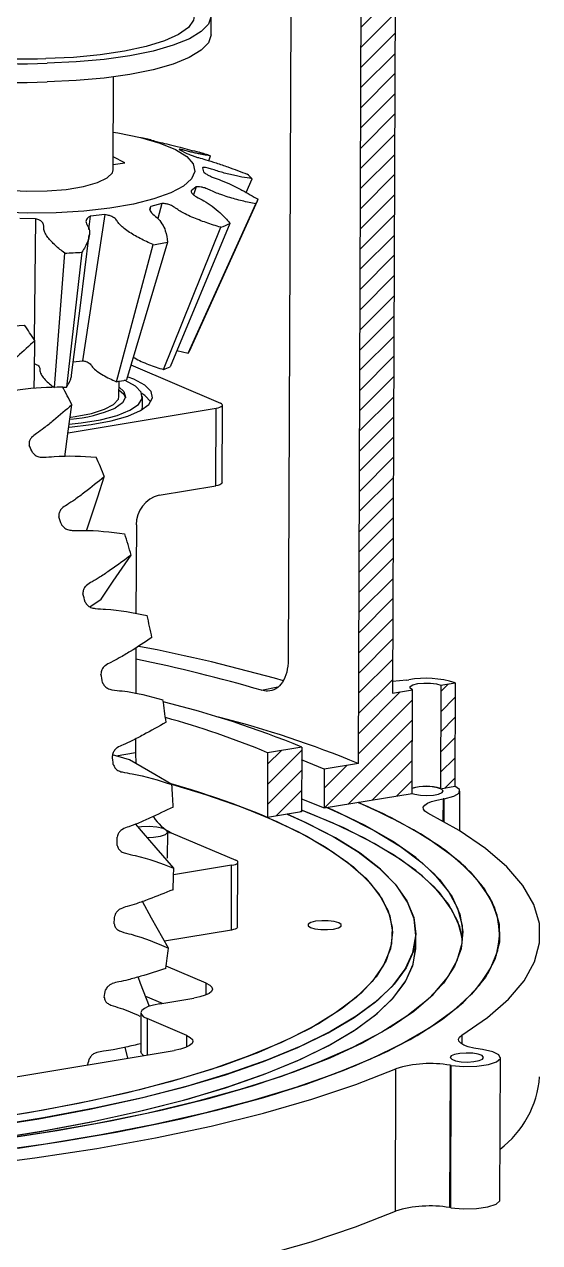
# Model space of a CAD drawing. Header units: millimetres. Extents: x -35 to 1189, y 0 to 841.
# Drawn here: x 645.6 to 760.7, y 170.5 to 442.5 of the extents above; entities that cross this region are included whole.
import ezdxf

# ---------------------------------------------------------------- set-up
doc = ezdxf.new("R2010")
doc.units = ezdxf.units.MM

# ---------------------------------------------------------------- blocks, each defined once
blk = doc.blocks.new('SW_HATCH_0')
at = {"color": 0, "linetype": 'Continuous', "lineweight": 18}
for p, q in [((138.35, 133.86), (145.98, 141.49)), ((138.34, 129.36), (145.97, 136.99)), ((138.32, 124.85), (145.95, 132.48)), ((138.3, 120.34), (145.93, 127.97)), ((138.29, 115.84), (145.91, 123.46)), ((138.27, 111.33), (145.9, 118.96)), ((138.25, 106.82), (145.88, 114.45)), ((138.23, 102.31), (145.86, 109.94)), ((138.22, 97.81), (145.84, 105.43)), ((138.2, 93.3), (145.83, 100.93)), ((138.18, 88.79), (145.81, 96.42)), ((138.16, 84.28), (145.79, 91.91)), ((138.15, 79.78), (145.78, 87.4)), ((138.13, 75.27), (145.76, 82.9)), ((138.11, 70.76), (145.74, 78.39)), ((138.1, 66.25), (145.72, 73.88)), ((138.08, 61.75), (145.71, 69.37)), ((138.06, 57.24), (145.69, 64.87)), ((138.04, 52.73), (145.67, 60.36)), ((138.03, 48.22), (145.65, 55.85)), ((138.01, 43.72), (145.64, 51.34)), ((137.99, 39.21), (145.62, 46.84)), ((137.97, 34.7), (145.6, 42.33)), ((137.96, 30.19), (145.59, 37.82)), ((137.94, 25.69), (145.57, 33.32)), ((137.92, 21.18), (145.55, 28.81)), ((137.91, 16.67), (145.53, 24.3)), ((137.89, 12.16), (145.52, 19.79)), ((137.87, 7.66), (145.5, 15.29)), ((137.85, 3.15), (145.48, 10.78)), ((137.84, -1.36), (145.46, 6.27)), ((137.82, -5.87), (145.45, 1.76)), ((137.8, -10.37), (145.43, -2.74)), ((137.78, -14.88), (145.41, -7.25)), ((137.77, -19.39), (145.4, -11.76)), ((156.15, -14.47), (157.86, -12.76)), ((137.75, -23.89), (147.09, -14.55)), ((156.13, -18.98), (159.31, -15.8)), ((137.73, -28.4), (149.81, -16.32)), ((130.15, -40.47), (149.79, -20.83)), ((156.12, -23.49), (159.29, -20.31)), ((135.54, -39.58), (149.78, -25.34)), ((156.1, -28), (159.28, -24.82)), ((117.44, -35.22), (125.07, -27.59)), ((117.46, -30.71), (120.55, -27.63)), ((140.92, -38.68), (149.76, -29.85)), ((156.08, -32.5), (159.26, -29.33)), ((117.42, -39.73), (125.05, -32.1)), ((130.1, -36.03), (135.16, -30.98)), ((146.31, -37.79), (149.74, -34.35)), ((157.08, -36), (159.24, -33.83)), ((119.38, -42.26), (125.04, -36.61)), ((124.77, -41.37), (125.02, -41.12))]:
    blk.add_line(p, q, dxfattribs=at)

msp = doc.modelspace()

# ---------------------------------------------------------------- linework, layer by layer
at = {"color": 7, "linetype": 'Continuous', "lineweight": 25}
for p, q in [((728.55, 482.65), (727.83, 293.18)), ((720.17, 277.47), (720.94, 478.78)), ((687.27, 440.16), (687.28, 444.33)), ((705.07, 445.37), (704.51, 300.65)), ((665.4, 409.99), (665.48, 430.75)), ((673.79, 416.68), (671.75, 417.18)), ((680.17, 414.51), (681.83, 413.68)), ((668.02, 411.6), (665.41, 412.9)), ((665.41, 411.23), (668.02, 411.6)), ((686.81, 412.05), (687.16, 413.12)), ((685.35, 410.46), (685.62, 409.53)), ((695.14, 404.93), (696.45, 408.03)), ((683.97, 406.22), (682.8, 405.35)), ((683.97, 406.22), (683.38, 404.4)), ((676.26, 402.52), (673.85, 401.85)), ((676.26, 402.52), (675.37, 399.14)), ((682.43, 369.53), (697.63, 403.06)), ((663.57, 400), (658.58, 367.39)), ((663.57, 400), (660.34, 399.66)), ((673.64, 400.96), (673.85, 401.85)), ((682.17, 369.06), (697.26, 402.39)), ((648.07, 399.1), (644.58, 399.14)), ((648.07, 399.1), (647.79, 372.11)), ((659.97, 396.69), (660.34, 399.66)), ((676.69, 365.41), (689.44, 397.18)), ((691.48, 398.06), (678.12, 366.03)), ((666.13, 362.7), (674.35, 393.3)), ((677.55, 393.87), (668.37, 363.1)), ((652.3, 361.38), (654.6, 391.42)), ((658.41, 391.59), (654.97, 361.51)), ((656.51, 367.17), (658.58, 367.39)), ((658.58, 367.39), (658.61, 367.39)), ((679.63, 369.66), (682.17, 369.06)), ((669.37, 366.44), (689.35, 357.91)), ((666.71, 359.4), (666.72, 362.8)), ((670.02, 363.27), (668.8, 363.75)), ((671.95, 357.07), (671.96, 359.38)), ((655.33, 351.31), (688.42, 356.81)), ((688.35, 339.47), (688.42, 356.81)), ((689.75, 340.14), (689.81, 357.48)), ((675.68, 337.36), (688.35, 339.47)), ((670.59, 330.74), (670.51, 310.91)), ((660.2, 312.45), (662.7, 314.19)), ((670.48, 303.29), (670.44, 293.02)), ((698.56, 293.82), (702.19, 294.61)), ((730.9, 296.07), (727.83, 295.76)), ((727.83, 293.18), (732.26, 293.92)), ((730.9, 296.07), (731.42, 296.16)), ((732.17, 270.8), (732.26, 293.92)), ((738.6, 294.97), (738.51, 271.85)), ((738.6, 294.97), (741.77, 295.5)), ((741.77, 295.5), (741.68, 272.38)), ((670.4, 282.96), (670.39, 279.9)), ((707.51, 281.14), (699.91, 279.88)), ((707.51, 281.14), (707.46, 266.69)), ((669.06, 278.32), (665.29, 279.4)), ((666.06, 279.18), (670.39, 279.9)), ((670.39, 279.9), (670.5, 277.4)), ((699.91, 279.88), (699.86, 265.43)), ((712.56, 276.21), (707.5, 278.26)), ((720.17, 277.47), (712.56, 276.21)), ((712.56, 276.21), (712.53, 267.54)), ((738.51, 271.85), (741.68, 272.38)), ((707.47, 269.59), (712.53, 267.54)), ((712.53, 267.54), (732.17, 270.8)), ((739.09, 269.57), (739.07, 264.59)), ((739.35, 269.61), (739.09, 269.57)), ((739.33, 264.44), (739.35, 269.61)), ((742.81, 262.42), (742.84, 271.3)), ((707.46, 266.69), (699.86, 265.43)), ((677.58, 256.37), (677.6, 262.15)), ((678.36, 262.02), (677.6, 261.9)), ((678.36, 262.02), (692.8, 255.86)), ((691.87, 254.75), (678.91, 252.6)), ((691.82, 240.3), (691.87, 254.75)), ((693.21, 240.97), (693.27, 255.42)), ((691.82, 240.3), (676.87, 237.81)), ((733.02, 236.56), (733.03, 239.45)), ((733.02, 236.56), (733.03, 239.45)), ((686.2, 228.42), (677.23, 232.24)), ((686.19, 225.83), (686.2, 228.42)), ((672.65, 225.52), (676.37, 223.93)), ((675.8, 223.84), (683.41, 225.1)), ((671.62, 221.82), (671.58, 213.15)), ((673.01, 220.52), (672.98, 212.42)), ((681.84, 216.75), (673.01, 220.52)), ((681.83, 214.16), (681.84, 216.75)), ((743.26, 216.79), (743.26, 214.88)), ((580.2, 197), (679.05, 213.43)), ((668.72, 211.71), (668.07, 214.11)), ((747.89, 213.6), (747.35, 213.68)), ((740.66, 210.11), (740.54, 178.32)), ((740.93, 210.07), (740.66, 210.11)), ((740.8, 178.28), (740.93, 210.07)), ((751.79, 180.01), (751.91, 211.81)), ((728.45, 177.54), (728.57, 209.33)), ((740.8, 178.28), (740.54, 178.32))]:
    msp.add_line(p, q, dxfattribs=at)
at = {"color": 7, "linetype": 'Continuous', "lineweight": 25, "flags": 128}
for points in [[(683.55, 448.86), (685.17, 447.77), (686.76, 446.06), (687.28, 444.3), (686.72, 442.55), (685.09, 440.85), (682.43, 439.25), (678.83, 437.8), (674.37, 436.52), (669.17, 435.46), (663.39, 434.65), (657.17, 434.11), (650.69, 433.85)], [(683.53, 444.34), (683.37, 443.44), (682.23, 441.79), (680.04, 440.22), (676.86, 438.78), (672.79, 437.51), (667.96, 436.46), (662.5, 435.65), (656.58, 435.11), (650.4, 434.85)], [(687.27, 440.16), (687.27, 440.14), (686.71, 438.39), (685.07, 436.69), (682.42, 435.09), (678.81, 433.63), (674.35, 432.36), (669.16, 431.3), (663.37, 430.49), (657.16, 429.95), (650.68, 429.68)], [(665.43, 418.43), (666.42, 418.27), (671.49, 417.24), (675.84, 415.99), (679.32, 414.57), (681.83, 413), (683.29, 411.35), (683.67, 409.65), (682.94, 407.97), (681.13, 406.35), (678.3, 404.85), (674.53, 403.5), (669.93, 402.35), (664.65, 401.44), (658.85, 400.79), (652.7, 400.42), (646.38, 400.34), (640.1, 400.56)], [(631.57, 407.82), (634.19, 406.83), (637.65, 406.04), (641.72, 405.5), (646.14, 405.25), (650.65, 405.3), (654.95, 405.65), (658.78, 406.28), (661.89, 407.14), (664.09, 408.19), (665.24, 409.35), (665.4, 409.99)], [(656.14, 364.19), (658.09, 379.7), (660.09, 395.49)], [(647.8, 361.17), (647.84, 364.72), (647.93, 371.9)], [(655.6, 353.21), (658.25, 353.5), (662.62, 354.23), (666.31, 355.19), (669.16, 356.34), (671.06, 357.62), (671.91, 358.99), (671.69, 360.37), (670.39, 361.72), (668.08, 362.97), (667.96, 363.02)], [(655.68, 352.58), (660.48, 353.13), (664.94, 353.96), (668.68, 355.01), (671.53, 356.25), (673.39, 357.62), (674.18, 359.07), (673.87, 360.53), (672.46, 361.95), (670.02, 363.27)], [(655.99, 354.78), (656.94, 354.91), (660.57, 355.62), (663.49, 356.54), (665.52, 357.62), (666.57, 358.8), (666.71, 359.4)], [(666.72, 361.49), (667.82, 360.49), (668.2, 359.23), (667.53, 357.98), (665.84, 356.81)], [(666.71, 360.91), (667.81, 359.91), (668.18, 359.11)], [(673.86, 358.22), (672.45, 359.64), (671.84, 360.04)], [(654.59, 345.97), (655.38, 351.66), (656.21, 357.57)], [(671.83, 356.42), (671.9, 356.67), (671.95, 357.07)], [(688.42, 356.81), (688.88, 356.9), (689.27, 357.02), (689.56, 357.16), (689.74, 357.31), (689.81, 357.46), (689.77, 357.62), (689.61, 357.77), (689.35, 357.91)], [(659.48, 329.44), (660.5, 332.53), (661.97, 337), (663.44, 341.47)], [(689.75, 340.14), (689.75, 340.12), (689.67, 339.96), (689.49, 339.82), (689.2, 339.68), (688.81, 339.56), (688.35, 339.47)], [(662.7, 314.19), (665.43, 318.17), (667.44, 321.09), (669.44, 324)], [(732.26, 293.92), (731.73, 294.29), (731.77, 294.68), (732.36, 295.04), (733.42, 295.3), (734.79, 295.44), (736.25, 295.43), (737.59, 295.26), (738.6, 294.97)], [(678.54, 272.76), (674.7, 275.01), (671.88, 276.67), (669.06, 278.32)], [(678.69, 272.81), (686, 270.58), (694.42, 267.62), (701.98, 264.5), (708.63, 261.24), (714.35, 257.86), (719.08, 254.37), (722.81, 250.79), (725.51, 247.16), (727.17, 243.49), (727.77, 239.79), (727.32, 236.1), (725.82, 232.43), (723.27, 228.81), (719.69, 225.25), (715.1, 221.78), (709.53, 218.42), (703.02, 215.18), (695.59, 212.1), (687.29, 209.17), (678.17, 206.43), (668.29, 203.89), (657.7, 201.56), (646.47, 199.46), (634.66, 197.59)], [(732.17, 270.8), (732.8, 270.6), (734.05, 270.39), (735.49, 270.32), (736.92, 270.41), (738.1, 270.64), (738.86, 270.97), (739.09, 271.35), (738.74, 271.74), (737.88, 272.06), (736.63, 272.27), (735.19, 272.33), (733.76, 272.24), (732.58, 272.02), (732.18, 271.88)], [(739.35, 269.61), (741.47, 270.15), (742.66, 270.86), (742.73, 271.64), (741.68, 272.38)], [(735.7, 266.37), (735.04, 266.8), (734.69, 267.25), (734.67, 267.71), (734.98, 268.16), (735.6, 268.59), (736.52, 268.98), (737.69, 269.31), (739.09, 269.57)], [(713.16, 267.64), (716.92, 265.97), (723.73, 262.53), (729.59, 258.96), (734.45, 255.29), (738.29, 251.54), (741.09, 247.72), (742.84, 243.87), (743.52, 239.99), (743.13, 236.12), (741.67, 232.26), (739.16, 228.45), (735.6, 224.71), (731.01, 221.05), (725.42, 217.49), (718.87, 214.06), (711.38, 210.76), (702.99, 207.63), (693.76, 204.68), (683.73, 201.92), (672.95, 199.37), (661.5, 197.05), (649.42, 194.95), (636.79, 193.11)], [(640.93, 191.18), (653.78, 193.06), (666.08, 195.19), (677.76, 197.55), (688.77, 200.14), (699.04, 202.93), (708.52, 205.92), (717.17, 209.08), (724.93, 212.41), (731.77, 215.89), (737.64, 219.48), (742.53, 223.19), (746.41, 226.99), (749.24, 230.85), (751.03, 234.76), (751.76, 238.71), (751.42, 242.65), (750.03, 246.59), (747.57, 250.49), (744.08, 254.34), (739.56, 258.11), (734.05, 261.79), (727.56, 265.36), (720.13, 268.8), (722.26, 267.87), (729.43, 264.4), (735.66, 260.8), (740.9, 257.09), (745.14, 253.29), (748.35, 249.43), (750.51, 245.51), (751.62, 241.57), (751.67, 237.62), (750.65, 233.69), (748.57, 229.79), (745.45, 225.94), (741.29, 222.17), (736.13, 218.49), (729.98, 214.92), (722.89, 211.48), (714.88, 208.2), (706, 205.08), (696.3, 202.14), (685.82, 199.41), (674.62, 196.88), (662.76, 194.58), (650.31, 192.52), (637.31, 190.71)], [(640.86, 193.67), (653.33, 195.59), (665.21, 197.76), (676.46, 200.16), (687, 202.78), (696.78, 205.6), (705.75, 208.61), (713.86, 211.79), (721.06, 215.13), (727.31, 218.61), (732.58, 222.2), (736.84, 225.89), (740.07, 229.66), (742.25, 233.48), (743.37, 237.35), (743.42, 241.22), (742.4, 245.1), (740.31, 248.94), (737.18, 252.74), (733.01, 256.47), (727.83, 260.11), (721.67, 263.64), (714.55, 267.04), (713.16, 267.64)], [(644.19, 191.63), (656.91, 193.57), (669.06, 195.76), (680.58, 198.18), (691.41, 200.82), (701.49, 203.66), (710.76, 206.69), (719.19, 209.9), (726.73, 213.27), (733.33, 216.77), (738.96, 220.4), (743.6, 224.13), (747.21, 227.95), (749.79, 231.83), (751.31, 235.75), (751.77, 239.69), (751.17, 243.64), (749.51, 247.57), (746.8, 251.46), (743.05, 255.29), (738.28, 259.04), (732.51, 262.7), (725.79, 266.23), (720.13, 268.8)], [(743.45, 237.96), (743.41, 238.33), (742.39, 242.21), (740.3, 246.05), (737.17, 249.85), (733, 253.58), (727.82, 257.22), (721.66, 260.75), (714.54, 264.15), (707.46, 267.05)], [(743.45, 237.96), (742.83, 240.98), (741.08, 244.83), (738.28, 248.65), (734.44, 252.4), (729.58, 256.07), (723.72, 259.64), (716.91, 263.08), (709.17, 266.38), (707.46, 267.05)], [(636.74, 196.29), (648.78, 198.17), (660.23, 200.3), (671.04, 202.65), (681.15, 205.22), (690.49, 207.99), (699.01, 210.94), (706.67, 214.06), (713.42, 217.34), (719.22, 220.74), (724.03, 224.25), (727.84, 227.85), (730.62, 231.53), (732.35, 235.25), (733.02, 239), (732.63, 242.76), (731.18, 246.5), (728.68, 250.21), (725.15, 253.86), (720.59, 257.43), (715.05, 260.9), (708.55, 264.25), (704.29, 266.17)], [(704.29, 266.17), (707.93, 264.55), (714.51, 261.21), (720.14, 257.74), (724.78, 254.18), (728.41, 250.54), (731, 246.83), (732.54, 243.09), (733.03, 239.34), (732.45, 235.58), (730.81, 231.86), (728.13, 228.18), (724.42, 224.57), (719.69, 221.05), (713.98, 217.63), (707.31, 214.35), (699.73, 211.22), (691.28, 208.25), (682.01, 205.46), (671.97, 202.87), (661.22, 200.5), (649.82, 198.35), (637.84, 196.44)], [(699.86, 265.43), (706.78, 262.21), (712.77, 258.86), (717.8, 255.4), (721.82, 251.85), (724.83, 248.23), (726.79, 244.57), (727.71, 240.87), (727.57, 237.18), (726.37, 233.5), (724.12, 229.86), (720.85, 226.28), (716.55, 222.79), (711.27, 219.39), (705.02, 216.12), (697.85, 212.99), (689.81, 210.01), (680.93, 207.22), (671.26, 204.61), (660.88, 202.22), (649.82, 200.05), (638.17, 198.11)], [(699.86, 265.43), (706.78, 262.21), (712.77, 258.86), (717.8, 255.4), (721.82, 251.85), (724.83, 248.23), (726.79, 244.57), (727.71, 240.87), (727.57, 237.18), (726.37, 233.5), (724.12, 229.86), (720.85, 226.28), (716.55, 222.79), (711.27, 219.39), (705.02, 216.12), (697.85, 212.99), (689.81, 210.01), (680.93, 207.22), (671.26, 204.61), (660.88, 202.22), (649.82, 200.05), (638.17, 198.11)], [(678.95, 254.11), (675.05, 258.64), (672.2, 261.95), (670.48, 263.95)], [(743.26, 216.79), (749.04, 220.75), (753.69, 224.83), (757.19, 228.98), (759.52, 233.2), (760.65, 237.46), (760.6, 241.74), (759.35, 246), (756.92, 250.23), (753.31, 254.41), (748.56, 258.51), (742.67, 262.5), (735.7, 266.37)], [(673.05, 260.96), (674.45, 261.01), (675.99, 261.23), (677.09, 261.6), (677.58, 262.05), (677.39, 262.51), (676.55, 262.93), (675.18, 263.23), (673.49, 263.37), (671.75, 263.32), (671.07, 263.25)], [(691.87, 254.75), (692.34, 254.85), (692.72, 254.96), (693.01, 255.1), (693.2, 255.25), (693.27, 255.4), (693.23, 255.56), (693.07, 255.71), (692.8, 255.86)], [(677.74, 236.25), (674, 242.95), (671.93, 246.65)], [(709.47, 240.85), (710.48, 240.57), (711.82, 240.4), (713.28, 240.39), (714.65, 240.52), (715.71, 240.79), (716.3, 241.15), (716.33, 241.54), (715.81, 241.91), (714.8, 242.19), (713.46, 242.36), (712, 242.37), (710.63, 242.24), (709.57, 241.97), (708.98, 241.61), (708.94, 241.22), (709.47, 240.85)], [(693.21, 240.97), (693.21, 240.95), (693.14, 240.8), (692.96, 240.65), (692.67, 240.51), (692.28, 240.39), (691.82, 240.3)], [(590.87, 188.82), (599.06, 189.37), (612.38, 190.5), (625.33, 191.9), (637.83, 193.55), (649.81, 195.46), (661.21, 197.61), (671.96, 199.98), (682, 202.57), (691.27, 205.36), (699.72, 208.33), (707.3, 211.46), (713.96, 214.74), (719.68, 218.16), (724.4, 221.68), (728.12, 225.29), (730.8, 228.97), (732.44, 232.69), (733.01, 236.45), (733.02, 236.56)], [(597.86, 189.28), (611.21, 190.39), (624.19, 191.76), (636.73, 193.4), (648.76, 195.28), (660.22, 197.41), (671.03, 199.76), (681.14, 202.33), (690.48, 205.1), (699, 208.05), (706.66, 211.17), (713.41, 214.44), (719.21, 217.85), (724.02, 221.36), (727.83, 224.96), (730.61, 228.64), (732.34, 232.36), (733.01, 236.11), (733.02, 236.56)], [(673.54, 223.26), (671.55, 228.33), (670.98, 229.81)], [(686.2, 228.42), (686.99, 227.99), (687.46, 227.54), (687.59, 227.06), (687.37, 226.6), (686.82, 226.15), (685.95, 225.74), (684.8, 225.39), (683.41, 225.1)], [(675.8, 223.84), (674.41, 223.55), (673.26, 223.2), (672.39, 222.79), (671.84, 222.34), (671.62, 221.87), (671.75, 221.4), (672.22, 220.94), (673.01, 220.52)], [(681.84, 216.75), (682.63, 216.32), (683.1, 215.87), (683.23, 215.39), (683.02, 214.93), (682.46, 214.48), (681.59, 214.07), (680.44, 213.72), (679.05, 213.43)], [(747.35, 213.68), (745.94, 213.93), (744.72, 214.25), (743.74, 214.62), (743.04, 215.03), (742.63, 215.47), (742.53, 215.92), (742.74, 216.36), (743.26, 216.79)], [(672.17, 212.29), (671.72, 212.73), (671.58, 213.15)], [(740.66, 211.81), (741.01, 211.43), (741.87, 211.11), (743.12, 210.9), (744.56, 210.83), (745.98, 210.92), (747.17, 211.14), (747.93, 211.48), (748.15, 211.86), (747.81, 212.25), (746.95, 212.57), (745.7, 212.77), (744.25, 212.84), (742.83, 212.75), (741.65, 212.53), (740.89, 212.19), (740.66, 211.81)], [(740.93, 210.07), (743.73, 209.84), (746.64, 209.91), (749.21, 210.27), (751.05, 210.88), (751.88, 211.63), (751.57, 212.41), (750.17, 213.1), (747.89, 213.6)], [(572.27, 183.36), (588.03, 183.95), (603.56, 184.86), (618.78, 186.08), (633.61, 187.6), (647.95, 189.42), (661.73, 191.52), (674.87, 193.89), (687.3, 196.52), (698.95, 199.4), (709.75, 202.5), (719.64, 205.82), (728.57, 209.33)], [(740.8, 178.28), (743.61, 178.04), (746.52, 178.12), (749.09, 178.48), (750.93, 179.09), (751.76, 179.84), (751.79, 180.01)], [(572.15, 151.56), (587.91, 152.16), (603.44, 153.07), (618.66, 154.29), (633.49, 155.81), (647.83, 157.62), (661.61, 159.72), (674.75, 162.1), (687.18, 164.73), (698.83, 167.61), (709.63, 170.71), (719.52, 174.03), (728.45, 177.54)]]:
    msp.add_lwpolyline(points, dxfattribs=at)
at = {"color": 7, "linetype": 'Continuous', "lineweight": 25}
for centre, radius, start, end in [((645.22, 532.75), 99.06, 252.877, 273.1686), ((646.39, 534.45), 99.69, 255.1549, 272.3025), ((645.04, 526.36), 96.84, 252.0329, 273.3396), ((667.89, 356.97), 59.37, 71.0545, 73.6006), ((688.79, 400.75), 10.57, 43.5228, 51.5734), ((693.13, 405.09), 4.93, 326.7816, 340.1656), ((676.54, 429.84), 35.12, 291.559, 295.1725), ((656.26, 503.06), 111.25, 279.3625, 281.0376), ((648.3, 571.49), 180.18, 272.0037, 273.2181), ((538.2, 299.99), 131.19, 33.2409, 35.0649), ((679.13, 371.04), 3.63, 326.959, 335.4718), ((667.66, 388.28), 24.58, 291.559, 295.1725), ((653.46, 439.53), 77.87, 279.3625, 281.0376), ((509.46, 282.79), 164.7, 27.0028, 28.5701), ((647.98, 485.71), 124.4, 272.8451, 273.2218), ((653.3, 385.79), 31.57, 274.7936, 293.3977), ((481.41, 269.7), 195.67, 21.5184, 22.9156), ((677.27, 330.87), 6.69, 103.7825, 181.1128), ((458.61, 261.49), 219.91, 16.5143, 17.8068), ((445.07, 257.84), 233.93, 11.7769, 13.0173), ((602.33, -57.49), 367.6, 74.031, 79.2132), ((602.49, -34.27), 341.86, 73.679, 78.5302), ((735.24, 274.6), 21.89, 72.6517, 100.051), ((443.37, 257.45), 235.67, 7.1254, 8.3597), ((624.42, 78.99), 218.56, 67.6536, 76.1835), ((626.85, 104.54), 189.95, 67.3782, 74.6616), ((632.32, 64.59), 230.29, 67.5767, 75.7721), ((627.64, 92.42), 187.47, 67.3436, 74.4243), ((454.15, 258.39), 224.86, 2.3893, 3.6629), ((627.72, 92.59), 187.29, 67.3482, 74.2371), ((627.78, 92.73), 187.13, 67.3465, 74.2082), ((735.31, 262.7), 9.7, 70.7201, 108.8404), ((682.82, 270.92), 9.96, 212.7502, 243.3798), ((475.9, 258.54), 203.1, 357.3878, 358.7507), ((505.32, 256.14), 173.56, 351.9076, 353.4211), ((736.24, 184.52), 25.97, 80.207, 107.1727), ((738.17, 209.32), 22.55, 307.2718, 355.4932), ((736.12, 152.73), 25.97, 80.207, 107.1727)]:
    msp.add_arc(centre, radius, start, end, dxfattribs=at)
for centre, major_axis, ratio, start_param, end_param in [((646.93, 280.21), (-47.71, 133.1), 0.181146, 5.170899, 5.184835), ((645.64, 283.36), (-39.98, 134.2), 0.161087, 5.025029, 5.038964), ((644.59, 286.75), (-31.98, 135.4), 0.148085, 4.87631, 4.890246), ((643.82, 290.28), (-23.86, 136.7), 0.142906, 4.725941, 4.739876), ((643.33, 293.87), (-15.72, 138.08), 0.145877, 4.575366, 4.589301), ((643.14, 297.43), (-7.72, 139.52), 0.156809, 4.426066, 4.440001), ((643.26, 300.88), (0.05, 140.98), 0.175042, 4.279322, 4.293257), ((643.67, 304.12), (7.48, 142.4), 0.199594, 4.136057, 4.149993), ((644.38, 307.09), (14.5, 143.73), 0.22936, 3.996778, 4.010713)]:
    msp.add_ellipse(centre, major_axis=major_axis, ratio=ratio, start_param=start_param, end_param=end_param, dxfattribs=at)
for points, knots in [([(673.79, 416.68), (673.89, 416.65), (674.25, 416.56), (675.05, 416.37), (676, 416.13), (677.96, 415.65), (680.86, 414.92), (683.19, 414.31), (684.65, 413.93)], [0, 0, 0, 0, 0.024511, 0.089008, 0.236508, 0.430128, 0.643521, 1, 1, 1, 1]), ([(687.16, 413.12), (686.82, 413.18), (686.3, 413.25), (685.34, 413.43), (684.5, 413.59), (683.59, 413.79), (682.57, 414.03), (681.48, 414.33), (680.63, 414.54), (680.22, 414.61), (680.12, 414.59), (680.16, 414.53), (680.17, 414.51)], [0, 0, 0, 0, 0.231255, 0.346743, 0.462264, 0.577869, 0.671675, 0.765211, 0.844275, 0.90107, 0.957635, 1, 1, 1, 1]), ([(681.83, 413.68), (682.17, 413.55), (682.72, 413.31), (683.66, 412.98), (684.79, 412.62), (686.21, 412.26), (688.49, 411.53), (691.63, 410.46), (693.92, 409.58), (695.36, 409.03)], [0, 0, 0, 0, 0.084261, 0.141148, 0.197933, 0.327797, 0.498266, 0.686145, 1, 1, 1, 1]), ([(696.45, 408.03), (695.72, 408.14), (694.62, 408.31), (692.95, 408.64), (691.62, 408.93), (690.29, 409.26), (688.97, 409.64), (687.74, 410.06), (686.69, 410.39), (685.98, 410.52), (685.58, 410.53), (685.42, 410.48), (685.35, 410.46)], [0, 0, 0, 0, 0.231255, 0.3467429, 0.4622642, 0.5778692, 0.6716746, 0.7652113, 0.8442751, 0.9010703, 0.9576347, 1, 1, 1, 1]), ([(685.62, 409.53), (685.82, 409.36), (686.17, 409.08), (686.95, 408.64), (688.05, 408.16), (689.71, 407.62), (691.92, 406.63), (694.75, 405.23), (696.61, 404.11), (697.77, 403.42)], [0, 0, 0, 0, 0.084261, 0.141148, 0.197933, 0.327797, 0.498266, 0.686145, 1, 1, 1, 1]), ([(682.8, 405.35), (682.84, 405.16), (682.9, 404.86), (683.39, 404.35), (684.29, 403.76), (685.9, 403.03), (687.65, 401.82), (689.68, 400.14), (690.78, 398.86), (691.48, 398.06)], [0, 0, 0, 0, 0.084261, 0.141148, 0.197933, 0.327797, 0.498266, 0.686145, 1, 1, 1, 1]), ([(697.26, 402.39), (696.26, 402.6), (694.76, 402.92), (692.68, 403.47), (691.09, 403.93), (689.58, 404.41), (688.17, 404.95), (687.02, 405.51), (685.96, 405.95), (685.06, 406.18), (684.44, 406.24), (684.11, 406.23), (683.97, 406.22)], [0, 0, 0, 0, 0.231255, 0.346743, 0.462264, 0.577869, 0.671675, 0.765211, 0.844275, 0.90107, 0.957635, 1, 1, 1, 1]), ([(689.44, 397.18), (688.35, 397.51), (686.72, 398.01), (684.58, 398.8), (683, 399.44), (681.58, 400.09), (680.33, 400.78), (679.45, 401.45), (678.55, 402.01), (677.64, 402.34), (676.9, 402.48), (676.45, 402.51), (676.26, 402.52)], [0, 0, 0, 0, 0.231255, 0.346743, 0.462264, 0.577869, 0.671675, 0.765211, 0.844275, 0.90107, 0.957635, 1, 1, 1, 1]), ([(674.35, 393.3), (673.36, 393.75), (671.87, 394.43), (670.05, 395.44), (668.76, 396.24), (667.66, 397.04), (666.79, 397.84), (666.34, 398.59), (665.76, 399.23), (664.99, 399.66), (664.25, 399.88), (663.77, 399.97), (663.57, 400)], [0, 0, 0, 0, 0.231255, 0.346743, 0.462264, 0.577869, 0.671675, 0.765211, 0.844275, 0.90107, 0.957635, 1, 1, 1, 1]), ([(673.85, 401.85), (673.72, 401.68), (673.5, 401.38), (673.61, 400.84), (674.15, 400.17), (675.43, 399.27), (676.41, 397.91), (677.3, 396.07), (677.46, 394.72), (677.55, 393.87)], [0, 0, 0, 0, 0.084261, 0.141148, 0.197933, 0.327797, 0.498266, 0.686145, 1, 1, 1, 1]), ([(654.6, 391.42), (653.88, 391.97), (652.79, 392.79), (651.6, 393.97), (650.82, 394.89), (650.24, 395.78), (649.9, 396.66), (649.95, 397.43), (649.79, 398.1), (649.3, 398.6), (648.69, 398.91), (648.26, 399.04), (648.07, 399.1)], [0, 0, 0, 0, 0.231255, 0.346743, 0.462264, 0.577869, 0.671675, 0.765211, 0.844275, 0.90107, 0.957635, 1, 1, 1, 1]), ([(660.34, 399.66), (660.06, 399.51), (659.59, 399.25), (659.3, 398.72), (659.38, 398.01), (660.11, 397.01), (660.16, 395.59), (659.75, 393.72), (658.93, 392.41), (658.41, 391.59)], [0, 0, 0, 0, 0.084261, 0.141148, 0.197933, 0.327797, 0.498266, 0.686145, 1, 1, 1, 1]), ([(631.39, 374.08), (631.6, 373.94), (632.02, 373.65), (632.94, 373.47), (634.37, 373.64), (638.5, 374.66), (642.43, 375.05), (645.58, 375.36)], [0, 0, 0, 0, 0.059393, 0.119284, 0.191997, 0.352444, 1, 1, 1, 1]), ([(647.93, 371.9), (646.64, 370.72), (644.71, 368.93), (642.21, 366.77), (640.64, 365.52), (639.48, 364.71), (638.98, 363.94), (638.89, 363.34), (638.98, 362.99), (639.01, 362.85)], [0, 0, 0, 0, 0.400691, 0.600988, 0.748033, 0.852821, 0.908426, 0.964341, 1, 1, 1, 1]), ([(658.61, 367.39), (658.86, 367.34), (659.3, 367.25), (659.88, 367), (660.42, 366.57), (660.8, 365.87), (661.8, 365.02), (663.55, 363.9), (665.11, 363.17), (666.13, 362.7)], [0, 0, 0, 0, 0.072439, 0.129994, 0.187563, 0.312986, 0.476224, 0.655348, 1, 1, 1, 1]), ([(669.9, 368.24), (670.01, 368.16), (670.53, 367.8), (671.67, 367.21), (673.84, 366.31), (675.56, 365.77), (676.69, 365.41)], [0, 0, 0, 0, 0.060725, 0.283902, 0.528797, 1, 1, 1, 1]), ([(647.77, 366.75), (647.99, 366.68), (648.38, 366.54), (648.79, 366.23), (649.06, 365.76), (648.97, 365.05), (649.42, 364.12), (650.44, 362.83), (651.56, 361.96), (652.3, 361.38)], [0, 0, 0, 0, 0.072439, 0.129994, 0.187563, 0.312986, 0.476224, 0.655348, 1, 1, 1, 1]), ([(654.97, 361.51), (655.25, 361.94), (655.67, 362.59), (656.01, 363.49), (656.1, 363.96), (656.14, 364.19)], [0, 0, 0, 0, 0.5025402, 0.7534886, 1, 1, 1, 1]), ([(639.86, 361.43), (640.05, 361.25), (640.45, 360.9), (641.36, 360.62), (642.8, 360.67), (646.99, 361.42), (650.94, 361.5), (654.11, 361.56)], [0, 0, 0, 0, 0.059393, 0.119284, 0.191997, 0.352444, 1, 1, 1, 1]), ([(656.21, 357.57), (654.84, 356.39), (652.8, 354.61), (650.15, 352.46), (648.49, 351.23), (647.29, 350.45), (646.73, 349.66), (646.6, 349.02), (646.66, 348.63), (646.68, 348.48)], [0, 0, 0, 0, 0.400691, 0.600988, 0.748033, 0.852821, 0.908426, 0.964341, 1, 1, 1, 1]), ([(647.43, 346.87), (647.61, 346.67), (647.98, 346.25), (648.87, 345.87), (650.31, 345.81), (654.54, 346.29), (658.48, 346.07), (661.63, 345.89)], [0, 0, 0, 0, 0.059393, 0.119284, 0.191997, 0.352444, 1, 1, 1, 1]), ([(663.44, 341.47), (661.99, 340.31), (659.83, 338.57), (657.03, 336.49), (655.29, 335.31), (654.04, 334.57), (653.42, 333.77), (653.25, 333.1), (653.28, 332.68), (653.29, 332.52)], [0, 0, 0, 0, 0.400691, 0.600988, 0.748033, 0.852821, 0.908426, 0.964341, 1, 1, 1, 1]), ([(653.91, 330.77), (654.08, 330.54), (654.42, 330.08), (655.28, 329.62), (656.7, 329.45), (660.95, 329.66), (664.85, 329.15), (667.98, 328.74)], [0, 0, 0, 0, 0.059393, 0.119284, 0.191997, 0.352444, 1, 1, 1, 1]), ([(669.44, 324), (667.92, 322.89), (665.63, 321.22), (662.7, 319.24), (660.88, 318.13), (659.57, 317.44), (658.9, 316.65), (658.67, 315.97), (658.67, 315.53), (658.67, 315.36)], [0, 0, 0, 0, 0.400691, 0.600988, 0.748033, 0.852821, 0.908426, 0.964341, 1, 1, 1, 1]), ([(659.16, 313.52), (659.31, 313.27), (659.61, 312.77), (660.42, 312.24), (661.83, 311.98), (666.07, 311.92), (669.91, 311.15), (672.99, 310.53)], [0, 0, 0, 0, 0.059393, 0.119284, 0.191997, 0.352444, 1, 1, 1, 1]), ([(674.08, 305.59), (672.48, 304.54), (670.07, 302.98), (667, 301.14), (665.1, 300.12), (663.75, 299.5), (663.02, 298.74), (662.74, 298.06), (662.7, 297.61), (662.69, 297.44)], [0, 0, 0, 0, 0.400691, 0.600988, 0.748033, 0.852821, 0.908426, 0.964341, 1, 1, 1, 1]), ([(704.51, 300.65), (704.45, 299.69), (704.31, 297.78), (703.3, 295.51), (701.81, 294.02), (700.13, 293.49), (699.01, 293.72), (698.56, 293.82)], [0, 0, 0, 0, 0.214648, 0.429297, 0.643928, 0.858485, 1, 1, 1, 1]), ([(663.03, 295.54), (663.16, 295.28), (663.42, 294.75), (664.19, 294.17), (665.56, 293.82), (669.77, 293.52), (673.53, 292.52), (676.54, 291.72)], [0, 0, 0, 0, 0.059393, 0.119284, 0.191997, 0.352444, 1, 1, 1, 1]), ([(677.22, 286.69), (675.55, 285.73), (673.03, 284.3), (669.83, 282.64), (667.86, 281.72), (666.47, 281.18), (665.68, 280.46), (665.35, 279.8), (665.28, 279.36), (665.25, 279.19)], [0, 0, 0, 0, 0.400691, 0.600988, 0.748033, 0.852821, 0.908426, 0.964341, 1, 1, 1, 1]), ([(665.43, 277.28), (665.54, 277.01), (665.76, 276.48), (666.47, 275.85), (667.81, 275.44), (671.97, 274.9), (675.62, 273.71), (678.54, 272.76)], [0, 0, 0, 0, 0.059393, 0.119284, 0.191997, 0.352444, 1, 1, 1, 1]), ([(678.81, 267.76), (677.06, 266.92), (674.44, 265.65), (671.13, 264.19), (669.1, 263.4), (667.66, 262.94), (666.82, 262.28), (666.44, 261.65), (666.33, 261.22), (666.29, 261.06)], [0, 0, 0, 0, 0.400691, 0.600988, 0.748033, 0.852821, 0.908426, 0.964341, 1, 1, 1, 1]), ([(666.31, 259.18), (666.39, 258.92), (666.56, 258.39), (667.22, 257.75), (668.52, 257.27), (672.6, 256.53), (676.12, 255.19), (678.95, 254.11)], [0, 0, 0, 0, 0.059393, 0.119284, 0.191997, 0.352444, 1, 1, 1, 1]), ([(678.78, 249.28), (676.98, 248.56), (674.27, 247.47), (670.85, 246.24), (668.77, 245.59), (667.31, 245.22), (666.41, 244.63), (665.98, 244.05), (665.84, 243.65), (665.78, 243.49)], [0, 0, 0, 0, 0.400691, 0.600988, 0.748033, 0.852821, 0.908426, 0.964341, 1, 1, 1, 1]), ([(665.64, 241.7), (665.7, 241.45), (665.82, 240.93), (666.42, 240.29), (667.66, 239.77), (671.65, 238.86), (675.03, 237.41), (677.74, 236.25)], [0, 0, 0, 0, 0.059393, 0.119284, 0.191997, 0.352444, 1, 1, 1, 1]), ([(677.16, 231.7), (675.3, 231.11), (672.52, 230.22), (669.01, 229.24), (666.89, 228.73), (665.41, 228.47), (664.47, 227.96), (663.98, 227.44), (663.8, 227.07), (663.73, 226.93)], [0, 0, 0, 0, 0.4006914, 0.6009877, 0.7480334, 0.8528207, 0.9084263, 0.9643405, 1, 1, 1, 1]), ([(663.43, 225.27), (663.47, 225.02), (663.55, 224.54), (664.08, 223.91), (665.27, 223.36), (667.87, 222.69), (669.93, 221.74), (671.35, 221.09)], [0, 0, 0, 0, 0.0841142, 0.1689345, 0.2719121, 0.499143, 1, 1, 1, 1]), ([(671.59, 214.91), (670.49, 214.65), (668.43, 214.17), (665.66, 213.61), (663.5, 213.25), (662, 213.08), (661.03, 212.67), (660.5, 212.22), (660.29, 211.89), (660.2, 211.77)], [0, 0, 0, 0, 0.280372, 0.520881, 0.697448, 0.823272, 0.890042, 0.957181, 1, 1, 1, 1])]:
    msp.add_open_spline(points, degree=3, knots=knots, dxfattribs=at)

# ---------------------------------------------------------------- block references
at = {"color": 7, "linetype": 'Continuous', "lineweight": 18}
msp.add_blockref('SW_HATCH_0', (582.44, 308.02), dxfattribs=at)

doc.saveas('drawing.dxf')
